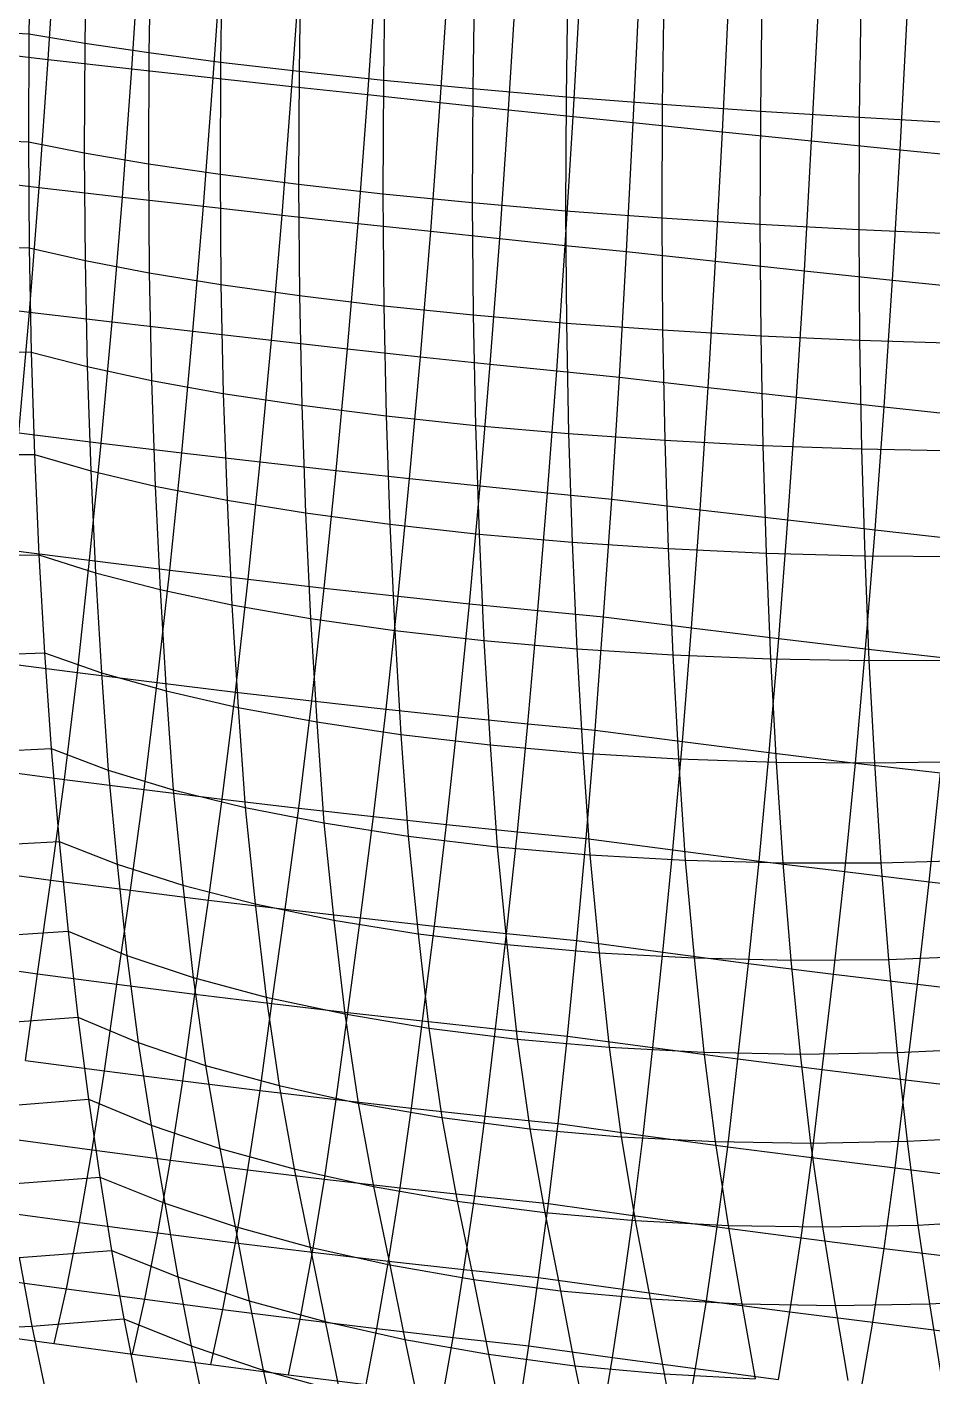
# Model space of a CAD drawing. Extents: x -429 to 429, y -1 to 209.
# Drawn here: x -223.77 to -203.63, y 25.28 to 55.28 of the extents above; entities that cross this region are included whole.
import ezdxf

# ---------------------------------------------------------------- set-up
doc = ezdxf.new("R2010")
doc.units = 0

msp = doc.modelspace()

# ---------------------------------------------------------------- linework, layer by layer
at = {"layer": 'default', "color": 5, "linetype": 'CONTINUOUS'}
for p, q in [((-223.688, 57.563, 24.066), (-223.725, 55.124, 24.159)), ((-223.688, 57.563, 24.066), (-223.725, 55.124, 24.159)), ((-222.445, 57.392, 22.219), (-222.483, 54.916, 22.313)), ((-221.018, 57.214, 20.512), (-221.056, 54.708, 20.608)), ((-219.423, 57.032, 18.966), (-219.462, 54.5, 19.062)), ((-217.678, 56.848, 17.596), (-217.716, 54.297, 17.693)), ((-215.801, 56.663, 16.419), (-215.839, 54.099, 16.517)), ((-213.815, 56.481, 15.447), (-213.852, 53.909, 15.545)), ((-211.739, 56.302, 14.692), (-211.777, 53.729, 14.79)), ((-209.599, 56.129, 14.161), (-209.636, 53.562, 14.258)), ((-207.417, 55.963, 13.86), (-207.453, 53.409, 13.957)), ((-205.217, 55.807, 13.793), (-205.253, 53.271, 13.89)), ((-225.875, 55.248, 23.877), (-223.725, 55.124, 24.159)), ((-223.725, 55.124, 24.159), (-223.736, 52.726, 24.312)), ((-223.725, 55.124, 24.159), (-223.736, 52.726, 24.312)), ((-223.725, 55.124, 24.159), (-222.483, 54.916, 22.313)), ((-222.483, 54.916, 22.313), (-222.493, 52.48, 22.469)), ((-222.483, 54.916, 22.313), (-221.056, 54.708, 20.608)), ((-221.056, 54.708, 20.608), (-221.067, 52.239, 20.765)), ((-221.056, 54.708, 20.608), (-219.462, 54.5, 19.062)), ((-219.462, 54.5, 19.062), (-219.472, 52.006, 19.221)), ((-219.462, 54.5, 19.062), (-217.716, 54.297, 17.693)), ((-217.716, 54.297, 17.693), (-217.727, 51.782, 17.854)), ((-217.716, 54.297, 17.693), (-215.839, 54.099, 16.517)), ((-215.839, 54.099, 16.517), (-215.85, 51.571, 16.678)), ((-215.839, 54.099, 16.517), (-213.852, 53.909, 15.545)), ((-213.852, 53.909, 15.545), (-213.863, 51.374, 15.708)), ((-213.852, 53.909, 15.545), (-211.777, 53.729, 14.79)), ((-211.777, 53.729, 14.79), (-211.787, 51.194, 14.952)), ((-211.777, 53.729, 14.79), (-209.636, 53.562, 14.258)), ((-209.636, 53.562, 14.258), (-209.646, 51.032, 14.421)), ((-209.636, 53.562, 14.258), (-207.453, 53.409, 13.957)), ((-207.453, 53.409, 13.957), (-207.463, 50.892, 14.119)), ((-207.453, 53.409, 13.957), (-205.253, 53.271, 13.89)), ((-205.253, 53.271, 13.89), (-205.262, 50.773, 14.05)), ((-205.253, 53.271, 13.89), (-203.06, 53.15, 14.056)), ((-225.885, 52.819, 24.032), (-223.736, 52.726, 24.312)), ((-223.736, 52.726, 24.312), (-222.493, 52.48, 22.469)), ((-223.736, 52.726, 24.312), (-223.718, 50.367, 24.526)), ((-223.736, 52.726, 24.312), (-223.718, 50.367, 24.526)), ((-222.493, 52.48, 22.469), (-221.067, 52.239, 20.765)), ((-222.493, 52.48, 22.469), (-222.476, 50.083, 22.686)), ((-221.067, 52.239, 20.765), (-219.472, 52.006, 19.221)), ((-221.067, 52.239, 20.765), (-221.049, 49.81, 20.986)), ((-219.472, 52.006, 19.221), (-217.727, 51.782, 17.854)), ((-219.472, 52.006, 19.221), (-219.455, 49.549, 19.444)), ((-217.727, 51.782, 17.854), (-215.85, 51.571, 16.678)), ((-217.727, 51.782, 17.854), (-217.709, 49.305, 18.079)), ((-215.85, 51.571, 16.678), (-213.863, 51.374, 15.708)), ((-215.85, 51.571, 16.678), (-215.833, 49.08, 16.905)), ((-213.863, 51.374, 15.708), (-211.787, 51.194, 14.952)), ((-213.863, 51.374, 15.708), (-213.846, 48.876, 15.935)), ((-211.787, 51.194, 14.952), (-209.646, 51.032, 14.421)), ((-211.787, 51.194, 14.952), (-211.77, 48.695, 15.18)), ((-209.646, 51.032, 14.421), (-207.463, 50.892, 14.119)), ((-209.646, 51.032, 14.421), (-209.629, 48.541, 14.648)), ((-207.463, 50.892, 14.119), (-205.262, 50.773, 14.05)), ((-207.463, 50.892, 14.119), (-207.446, 48.413, 14.345)), ((-205.262, 50.773, 14.05), (-203.069, 50.678, 14.215)), ((-205.262, 50.773, 14.05), (-205.246, 48.314, 14.275)), ((-225.868, 50.429, 24.248), (-223.718, 50.367, 24.526)), ((-223.718, 50.367, 24.526), (-222.476, 50.083, 22.686)), ((-223.718, 50.367, 24.526), (-223.674, 48.049, 24.8)), ((-223.718, 50.367, 24.526), (-223.674, 48.049, 24.8)), ((-222.476, 50.083, 22.686), (-221.049, 49.81, 20.986)), ((-222.476, 50.083, 22.686), (-222.427, 47.726, 22.968)), ((-221.049, 49.81, 20.986), (-219.455, 49.549, 19.444)), ((-221.049, 49.81, 20.986), (-220.998, 47.419, 21.276)), ((-219.455, 49.549, 19.444), (-217.709, 49.305, 18.079)), ((-219.455, 49.549, 19.444), (-219.402, 47.132, 19.742)), ((-217.709, 49.305, 18.079), (-215.833, 49.08, 16.905)), ((-217.709, 49.305, 18.079), (-217.656, 46.868, 18.382)), ((-215.833, 49.08, 16.905), (-213.846, 48.876, 15.935)), ((-215.833, 49.08, 16.905), (-215.78, 46.629, 17.212)), ((-213.846, 48.876, 15.935), (-211.77, 48.695, 15.18)), ((-213.846, 48.876, 15.935), (-213.794, 46.418, 16.244)), ((-211.77, 48.695, 15.18), (-209.629, 48.541, 14.648)), ((-211.77, 48.695, 15.18), (-211.72, 46.237, 15.489)), ((-209.629, 48.541, 14.648), (-207.446, 48.413, 14.345)), ((-209.629, 48.541, 14.648), (-209.581, 46.089, 14.955)), ((-207.446, 48.413, 14.345), (-205.246, 48.314, 14.275)), ((-207.446, 48.413, 14.345), (-207.401, 45.975, 14.649)), ((-205.246, 48.314, 14.275), (-203.053, 48.246, 14.438)), ((-205.246, 48.314, 14.275), (-205.203, 45.897, 14.573)), ((-225.822, 48.079, 24.53), (-223.674, 48.049, 24.8)), ((-223.674, 48.049, 24.8), (-222.427, 47.726, 22.968)), ((-223.674, 48.049, 24.8), (-223.602, 45.771, 25.133)), ((-223.674, 48.049, 24.8), (-223.602, 45.771, 25.133)), ((-222.427, 47.726, 22.968), (-220.998, 47.419, 21.276)), ((-222.427, 47.726, 22.968), (-222.35, 45.41, 23.314)), ((-220.998, 47.419, 21.276), (-219.402, 47.132, 19.742)), ((-220.998, 47.419, 21.276), (-220.917, 45.071, 21.632)), ((-219.402, 47.132, 19.742), (-217.656, 46.868, 18.382)), ((-219.402, 47.132, 19.742), (-219.318, 44.757, 20.107)), ((-217.656, 46.868, 18.382), (-215.78, 46.629, 17.212)), ((-217.656, 46.868, 18.382), (-217.572, 44.473, 18.755)), ((-215.78, 46.629, 17.212), (-213.794, 46.418, 16.244)), ((-215.78, 46.629, 17.212), (-215.696, 44.22, 17.59)), ((-213.794, 46.418, 16.244), (-211.72, 46.237, 15.489)), ((-213.794, 46.418, 16.244), (-213.712, 44.002, 16.625)), ((-211.72, 46.237, 15.489), (-209.581, 46.089, 14.955)), ((-211.72, 46.237, 15.489), (-211.641, 43.822, 15.87)), ((-209.581, 46.089, 14.955), (-207.401, 45.975, 14.649)), ((-209.581, 46.089, 14.955), (-209.505, 43.68, 15.334)), ((-207.401, 45.975, 14.649), (-205.203, 45.897, 14.573)), ((-207.401, 45.975, 14.649), (-207.328, 43.58, 15.023)), ((-225.747, 45.77, 24.876), (-223.602, 45.771, 25.133)), ((-223.602, 45.771, 25.133), (-222.35, 45.41, 23.314)), ((-223.602, 45.771, 25.133), (-223.503, 43.539, 25.525)), ((-223.602, 45.771, 25.133), (-223.503, 43.539, 25.525)), ((-205.203, 45.897, 14.573), (-203.011, 45.854, 14.729)), ((-205.203, 45.897, 14.573), (-205.133, 43.521, 14.94)), ((-222.35, 45.41, 23.314), (-220.917, 45.071, 21.632)), ((-222.35, 45.41, 23.314), (-222.245, 43.14, 23.719)), ((-220.917, 45.071, 21.632), (-219.318, 44.757, 20.107)), ((-220.917, 45.071, 21.632), (-220.808, 42.768, 22.049)), ((-219.318, 44.757, 20.107), (-217.572, 44.473, 18.755)), ((-219.318, 44.757, 20.107), (-219.208, 42.427, 20.534)), ((-217.572, 44.473, 18.755), (-215.696, 44.22, 17.59)), ((-217.572, 44.473, 18.755), (-217.461, 42.123, 19.19)), ((-215.696, 44.22, 17.59), (-213.712, 44.002, 16.625)), ((-215.696, 44.22, 17.59), (-215.586, 41.857, 18.03)), ((-213.712, 44.002, 16.625), (-211.641, 43.822, 15.87)), ((-213.712, 44.002, 16.625), (-213.604, 41.632, 17.068)), ((-211.641, 43.822, 15.87), (-209.505, 43.68, 15.334)), ((-211.641, 43.822, 15.87), (-211.535, 41.452, 16.314)), ((-225.646, 43.506, 25.28), (-223.503, 43.539, 25.525)), ((-223.503, 43.539, 25.525), (-222.245, 43.14, 23.719)), ((-223.503, 43.539, 25.525), (-223.378, 41.358, 25.973)), ((-223.503, 43.539, 25.525), (-223.378, 41.358, 25.973)), ((-209.505, 43.68, 15.334), (-207.328, 43.58, 15.023)), ((-209.505, 43.68, 15.334), (-209.403, 41.317, 15.776)), ((-207.328, 43.58, 15.023), (-205.133, 43.521, 14.94)), ((-207.328, 43.58, 15.023), (-207.229, 41.23, 15.46)), ((-205.133, 43.521, 14.94), (-202.944, 43.505, 15.086)), ((-205.133, 43.521, 14.94), (-205.038, 41.191, 15.369)), ((-222.245, 43.14, 23.719), (-220.808, 42.768, 22.049)), ((-222.245, 43.14, 23.719), (-222.114, 40.92, 24.182)), ((-220.808, 42.768, 22.049), (-219.208, 42.427, 20.534)), ((-220.808, 42.768, 22.049), (-220.673, 40.515, 22.525)), ((-219.208, 42.427, 20.534), (-217.461, 42.123, 19.19)), ((-219.208, 42.427, 20.534), (-219.07, 40.148, 21.021)), ((-217.461, 42.123, 19.19), (-215.586, 41.857, 18.03)), ((-217.461, 42.123, 19.19), (-217.323, 39.824, 19.685)), ((-215.586, 41.857, 18.03), (-213.604, 41.632, 17.068)), ((-215.586, 41.857, 18.03), (-215.449, 39.544, 18.532)), ((-213.604, 41.632, 17.068), (-211.535, 41.452, 16.314)), ((-213.604, 41.632, 17.068), (-213.468, 39.313, 17.574)), ((-211.535, 41.452, 16.314), (-209.403, 41.317, 15.776)), ((-211.535, 41.452, 16.314), (-211.403, 39.133, 16.82)), ((-225.517, 41.293, 25.742), (-223.378, 41.358, 25.973)), ((-223.378, 41.358, 25.973), (-222.114, 40.92, 24.182)), ((-223.378, 41.358, 25.973), (-223.228, 39.232, 26.476)), ((-223.378, 41.358, 25.973), (-223.228, 39.232, 26.476)), ((-209.403, 41.317, 15.776), (-207.229, 41.23, 15.46)), ((-209.403, 41.317, 15.776), (-209.274, 39.005, 16.28)), ((-207.229, 41.23, 15.46), (-205.038, 41.191, 15.369)), ((-207.229, 41.23, 15.46), (-207.105, 38.932, 15.958)), ((-205.038, 41.191, 15.369), (-202.853, 41.201, 15.504)), ((-205.038, 41.191, 15.369), (-204.918, 38.913, 15.858)), ((-222.114, 40.92, 24.182), (-220.673, 40.515, 22.525)), ((-222.114, 40.92, 24.182), (-221.96, 38.755, 24.698)), ((-220.673, 40.515, 22.525), (-219.07, 40.148, 21.021)), ((-220.673, 40.515, 22.525), (-220.516, 38.317, 23.054)), ((-219.07, 40.148, 21.021), (-217.323, 39.824, 19.685)), ((-219.07, 40.148, 21.021), (-218.912, 37.923, 21.559)), ((-217.323, 39.824, 19.685), (-215.449, 39.544, 18.532)), ((-217.323, 39.824, 19.685), (-217.163, 37.578, 20.231)), ((-215.449, 39.544, 18.532), (-213.468, 39.313, 17.574)), ((-215.449, 39.544, 18.532), (-215.29, 37.286, 19.084)), ((-213.468, 39.313, 17.574), (-211.403, 39.133, 16.82)), ((-213.468, 39.313, 17.574), (-213.312, 37.048, 18.128)), ((-225.362, 39.135, 26.256), (-223.228, 39.232, 26.476)), ((-223.228, 39.232, 26.476), (-221.96, 38.755, 24.698)), ((-223.228, 39.232, 26.476), (-223.054, 37.168, 27.03)), ((-223.228, 39.232, 26.476), (-223.054, 37.168, 27.03)), ((-211.403, 39.133, 16.82), (-209.274, 39.005, 16.28)), ((-211.403, 39.133, 16.82), (-211.249, 36.868, 17.376)), ((-209.274, 39.005, 16.28), (-207.105, 38.932, 15.958)), ((-209.274, 39.005, 16.28), (-209.123, 36.748, 16.833)), ((-221.96, 38.755, 24.698), (-220.516, 38.317, 23.054)), ((-221.96, 38.755, 24.698), (-221.763, 36.658, 25.287)), ((-207.105, 38.932, 15.958), (-204.918, 38.913, 15.858)), ((-207.105, 38.932, 15.958), (-206.957, 36.688, 16.507)), ((-204.918, 38.913, 15.858), (-202.737, 38.949, 15.982)), ((-204.918, 38.913, 15.858), (-204.774, 36.69, 16.4)), ((-220.516, 38.317, 23.054), (-218.912, 37.923, 21.559)), ((-220.516, 38.317, 23.054), (-220.304, 36.194, 23.674)), ((-218.912, 37.923, 21.559), (-217.163, 37.578, 20.231)), ((-218.912, 37.923, 21.559), (-218.69, 35.779, 22.207)), ((-217.163, 37.578, 20.231), (-215.29, 37.286, 19.084)), ((-217.163, 37.578, 20.231), (-216.94, 35.418, 20.9)), ((-215.29, 37.286, 19.084), (-213.312, 37.048, 18.128)), ((-215.29, 37.286, 19.084), (-215.069, 35.114, 19.768)), ((-225.18, 37.046, 26.849), (-223.054, 37.168, 27.03)), ((-223.054, 37.168, 27.03), (-221.763, 36.658, 25.287)), ((-223.054, 37.168, 27.03), (-222.856, 35.172, 27.631)), ((-223.054, 37.168, 27.03), (-222.856, 35.172, 27.631)), ((-213.312, 37.048, 18.128), (-211.249, 36.868, 17.376)), ((-213.312, 37.048, 18.128), (-213.096, 34.872, 18.821)), ((-221.763, 36.658, 25.287), (-220.304, 36.194, 23.674)), ((-221.763, 36.658, 25.287), (-221.545, 34.632, 25.922)), ((-211.249, 36.868, 17.376), (-209.123, 36.748, 16.833)), ((-211.249, 36.868, 17.376), (-211.043, 34.692, 18.068)), ((-209.123, 36.748, 16.833), (-206.957, 36.688, 16.507)), ((-209.123, 36.748, 16.833), (-208.928, 34.577, 17.518)), ((-206.957, 36.688, 16.507), (-204.774, 36.69, 16.4)), ((-206.957, 36.688, 16.507), (-206.774, 34.528, 17.176)), ((-204.774, 36.69, 16.4), (-202.597, 36.753, 16.514)), ((-204.774, 36.69, 16.4), (-204.602, 34.545, 17.046)), ((-220.304, 36.194, 23.674), (-218.69, 35.779, 22.207)), ((-220.304, 36.194, 23.674), (-220.072, 34.142, 24.338)), ((-218.69, 35.779, 22.207), (-216.94, 35.418, 20.9)), ((-218.69, 35.779, 22.207), (-218.451, 33.707, 22.897)), ((-216.94, 35.418, 20.9), (-215.069, 35.114, 19.768)), ((-216.94, 35.418, 20.9), (-216.698, 33.33, 21.611)), ((-224.974, 35.028, 27.487), (-222.856, 35.172, 27.631)), ((-222.856, 35.172, 27.631), (-221.545, 34.632, 25.922)), ((-222.856, 35.172, 27.631), (-222.639, 33.257, 28.273)), ((-222.856, 35.172, 27.631), (-222.639, 33.257, 28.273)), ((-215.069, 35.114, 19.768), (-213.096, 34.872, 18.821)), ((-215.069, 35.114, 19.768), (-214.829, 33.017, 20.493)), ((-213.096, 34.872, 18.821), (-211.043, 34.692, 18.068)), ((-213.096, 34.872, 18.821), (-212.862, 32.769, 19.553)), ((-221.545, 34.632, 25.922), (-220.072, 34.142, 24.338)), ((-221.545, 34.632, 25.922), (-221.293, 32.694, 26.614)), ((-211.043, 34.692, 18.068), (-208.928, 34.577, 17.518)), ((-211.043, 34.692, 18.068), (-210.817, 32.589, 18.802)), ((-208.928, 34.577, 17.518), (-206.774, 34.528, 17.176)), ((-208.928, 34.577, 17.518), (-208.713, 32.479, 18.245)), ((-206.774, 34.528, 17.176), (-204.602, 34.545, 17.046)), ((-206.774, 34.528, 17.176), (-206.57, 32.44, 17.888)), ((-204.602, 34.545, 17.046), (-202.434, 34.628, 17.128)), ((-204.602, 34.545, 17.046), (-204.408, 32.472, 17.735)), ((-220.072, 34.142, 24.338), (-218.451, 33.707, 22.897)), ((-220.072, 34.142, 24.338), (-219.796, 32.186, 25.077)), ((-218.451, 33.707, 22.897), (-216.698, 33.33, 21.611)), ((-218.451, 33.707, 22.897), (-218.161, 31.737, 23.675)), ((-216.698, 33.33, 21.611), (-214.829, 33.017, 20.493)), ((-216.698, 33.33, 21.611), (-216.403, 31.35, 22.421)), ((-224.746, 33.099, 28.187), (-222.639, 33.257, 28.273)), ((-222.639, 33.257, 28.273), (-221.293, 32.694, 26.614)), ((-222.639, 33.257, 28.273), (-222.403, 31.432, 28.951)), ((-222.639, 33.257, 28.273), (-222.403, 31.432, 28.951)), ((-214.829, 33.017, 20.493), (-212.862, 32.769, 19.553)), ((-214.829, 33.017, 20.493), (-214.537, 31.03, 21.325)), ((-212.862, 32.769, 19.553), (-210.817, 32.589, 18.802)), ((-212.862, 32.769, 19.553), (-212.58, 30.778, 20.397)), ((-221.293, 32.694, 26.614), (-219.796, 32.186, 25.077)), ((-221.293, 32.694, 26.614), (-221.008, 30.857, 27.36)), ((-210.817, 32.589, 18.802), (-208.713, 32.479, 18.245)), ((-210.817, 32.589, 18.802), (-210.549, 30.598, 19.646)), ((-208.713, 32.479, 18.245), (-206.57, 32.44, 17.888)), ((-208.713, 32.479, 18.245), (-208.461, 30.491, 19.078)), ((-206.57, 32.44, 17.888), (-204.408, 32.472, 17.735)), ((-206.57, 32.44, 17.888), (-206.335, 30.458, 18.698)), ((-204.408, 32.472, 17.735), (-202.25, 32.575, 17.788)), ((-204.408, 32.472, 17.735), (-204.19, 30.498, 18.509)), ((-219.796, 32.186, 25.077), (-218.161, 31.737, 23.675)), ((-219.796, 32.186, 25.077), (-219.478, 30.34, 25.885)), ((-218.161, 31.737, 23.675), (-216.403, 31.35, 22.421)), ((-218.161, 31.737, 23.675), (-217.824, 29.884, 24.535)), ((-224.494, 31.271, 28.945), (-222.403, 31.432, 28.951)), ((-222.403, 31.432, 28.951), (-221.008, 30.857, 27.36)), ((-222.403, 31.432, 28.951), (-222.151, 29.702, 29.659)), ((-222.403, 31.432, 28.951), (-222.151, 29.702, 29.659)), ((-216.403, 31.35, 22.421), (-214.537, 31.03, 21.325)), ((-216.403, 31.35, 22.421), (-216.059, 29.492, 23.323)), ((-214.537, 31.03, 21.325), (-212.58, 30.778, 20.397)), ((-214.537, 31.03, 21.325), (-214.197, 29.169, 22.256)), ((-221.008, 30.857, 27.36), (-219.478, 30.34, 25.885)), ((-221.008, 30.857, 27.36), (-220.705, 29.123, 28.141)), ((-212.58, 30.778, 20.397), (-210.549, 30.598, 19.646)), ((-212.58, 30.778, 20.397), (-212.252, 28.916, 21.344)), ((-204.19, 30.498, 18.509), (-202.045, 30.613, 18.513)), ((-219.478, 30.34, 25.885), (-217.824, 29.884, 24.535)), ((-219.478, 30.34, 25.885), (-219.14, 28.602, 26.73)), ((-210.549, 30.598, 19.646), (-208.461, 30.491, 19.078)), ((-210.549, 30.598, 19.646), (-210.239, 28.735, 20.593)), ((-208.461, 30.491, 19.078), (-206.335, 30.458, 18.698)), ((-208.461, 30.491, 19.078), (-208.173, 28.628, 20.009)), ((-206.335, 30.458, 18.698), (-204.19, 30.498, 18.509)), ((-206.335, 30.458, 18.698), (-206.071, 28.595, 19.596)), ((-204.19, 30.498, 18.509), (-203.948, 28.637, 19.358)), ((-224.224, 29.546, 29.736), (-222.151, 29.702, 29.659)), ((-222.151, 29.702, 29.659), (-220.705, 29.123, 28.141)), ((-222.151, 29.702, 29.659), (-221.886, 28.073, 30.39)), ((-222.151, 29.702, 29.659), (-221.886, 28.073, 30.39)), ((-217.824, 29.884, 24.535), (-216.059, 29.492, 23.323)), ((-217.824, 29.884, 24.535), (-217.466, 28.145, 25.436)), ((-216.059, 29.492, 23.323), (-214.197, 29.169, 22.256)), ((-216.059, 29.492, 23.323), (-215.694, 27.752, 24.267)), ((-220.705, 29.123, 28.141), (-219.14, 28.602, 26.73)), ((-220.705, 29.123, 28.141), (-220.41, 27.482, 28.921)), ((-214.197, 29.169, 22.256), (-212.252, 28.916, 21.344)), ((-214.197, 29.169, 22.256), (-213.835, 27.428, 23.23)), ((-212.252, 28.916, 21.344), (-210.239, 28.735, 20.593)), ((-212.252, 28.916, 21.344), (-211.902, 27.174, 22.334)), ((-219.14, 28.602, 26.73), (-217.466, 28.145, 25.436)), ((-219.14, 28.602, 26.73), (-218.824, 26.953, 27.554)), ((-210.239, 28.735, 20.593), (-208.173, 28.628, 20.009)), ((-210.239, 28.735, 20.593), (-209.908, 26.992, 21.582)), ((-208.173, 28.628, 20.009), (-206.071, 28.595, 19.596)), ((-208.173, 28.628, 20.009), (-207.865, 26.883, 20.982)), ((-206.071, 28.595, 19.596), (-203.948, 28.637, 19.358)), ((-206.071, 28.595, 19.596), (-205.787, 26.848, 20.535)), ((-203.948, 28.637, 19.358), (-201.821, 28.754, 19.296)), ((-203.948, 28.637, 19.358), (-203.688, 26.886, 20.246)), ((-223.945, 27.913, 30.52), (-221.886, 28.073, 30.39)), ((-223.945, 27.913, 30.52), (-223.658, 26.384, 31.306)), ((-221.886, 28.073, 30.39), (-220.41, 27.482, 28.921)), ((-221.886, 28.073, 30.39), (-221.612, 26.549, 31.133)), ((-221.886, 28.073, 30.39), (-221.612, 26.549, 31.133)), ((-217.466, 28.145, 25.436), (-215.694, 27.752, 24.267)), ((-217.466, 28.145, 25.436), (-217.138, 26.488, 26.296)), ((-215.694, 27.752, 24.267), (-213.835, 27.428, 23.23)), ((-215.694, 27.752, 24.267), (-215.361, 26.091, 25.156)), ((-220.41, 27.482, 28.921), (-218.824, 26.953, 27.554)), ((-220.41, 27.482, 28.921), (-220.113, 25.947, 29.705)), ((-213.835, 27.428, 23.23), (-211.902, 27.174, 22.334)), ((-213.835, 27.428, 23.23), (-213.504, 25.763, 24.14)), ((-211.902, 27.174, 22.334), (-209.908, 26.992, 21.582)), ((-211.902, 27.174, 22.334), (-211.579, 25.507, 23.254)), ((-218.824, 26.953, 27.554), (-217.138, 26.488, 26.296)), ((-218.824, 26.953, 27.554), (-218.511, 25.408, 28.374)), ((-209.908, 26.992, 21.582), (-207.865, 26.883, 20.982)), ((-209.908, 26.992, 21.582), (-209.596, 25.324, 22.503)), ((-207.865, 26.883, 20.982), (-205.787, 26.848, 20.535)), ((-207.865, 26.883, 20.982), (-207.568, 25.215, 21.891)), ((-205.787, 26.848, 20.535), (-203.688, 26.886, 20.246)), ((-205.787, 26.848, 20.535), (-205.506, 25.181, 21.424)), ((-203.688, 26.886, 20.246), (-201.581, 26.999, 20.116)), ((-203.688, 26.886, 20.246), (-203.423, 25.222, 21.102)), ((-223.658, 26.384, 31.306), (-221.612, 26.549, 31.133)), ((-221.612, 26.549, 31.133), (-220.113, 25.947, 29.705)), ((-221.612, 26.549, 31.133), (-221.335, 25.136, 31.877)), ((-221.612, 26.549, 31.133), (-221.335, 25.136, 31.877)), ((-217.138, 26.488, 26.296), (-215.361, 26.091, 25.156)), ((-217.138, 26.488, 26.296), (-216.815, 24.936, 27.147)), ((-225.698, 26.294, 31.618), (-223.658, 26.384, 31.306)), ((-223.658, 26.384, 31.306), (-223.367, 24.97, 32.093)), ((-220.113, 25.947, 29.705), (-218.511, 25.408, 28.374)), ((-220.113, 25.947, 29.705), (-219.811, 24.527, 30.491)), ((-215.361, 26.091, 25.156), (-213.504, 25.763, 24.14)), ((-215.361, 26.091, 25.156), (-215.035, 24.533, 26.03)), ((-213.504, 25.763, 24.14), (-211.579, 25.507, 23.254)), ((-213.504, 25.763, 24.14), (-213.18, 24.202, 25.031)), ((-211.579, 25.507, 23.254), (-209.596, 25.324, 22.503)), ((-211.579, 25.507, 23.254), (-211.261, 23.943, 24.153)), ((-218.511, 25.408, 28.374), (-216.815, 24.936, 27.147)), ((-218.511, 25.408, 28.374), (-218.193, 23.983, 29.197)), ((-209.596, 25.324, 22.503), (-207.568, 25.215, 21.891)), ((-209.596, 25.324, 22.503), (-209.288, 23.76, 23.403))]:
    msp.add_line(p, q, dxfattribs=at)
at = {"layer": 'default', "color": 3, "linetype": 'CONTINUOUS'}
for p, q in [((-223.295, 54.559, 63.609), (-223.11, 57.471, 63.811)), ((-221.436, 54.351, 62.993), (-221.243, 57.269, 63.203)), ((-219.625, 54.151, 62.246), (-219.427, 57.074, 62.458)), ((-217.873, 53.959, 61.373), (-217.672, 56.886, 61.58)), ((-216.188, 53.775, 60.377), (-215.988, 56.706, 60.573)), ((-214.579, 53.602, 59.264), (-214.385, 56.535, 59.444)), ((-213.053, 53.44, 58.04), (-212.871, 56.374, 58.199)), ((-211.618, 53.29, 56.709), (-211.454, 56.224, 56.844)), ((-210.282, 53.152, 55.28), (-210.142, 56.086, 55.387)), ((-210.282, 53.152, 55.28), (-210.142, 56.086, 55.387)), ((-208.296, 52.947, 55.309), (-208.152, 55.892, 55.452)), ((-206.313, 52.746, 55.196), (-206.162, 55.7, 55.369)), ((-204.344, 52.548, 54.942), (-204.185, 55.511, 55.139)), ((-225.195, 54.772, 64.092), (-223.295, 54.559, 63.609)), ((-223.496, 51.711, 63.369), (-223.295, 54.559, 63.609)), ((-223.295, 54.559, 63.609), (-221.436, 54.351, 62.993)), ((-221.645, 51.498, 62.743), (-221.436, 54.351, 62.993)), ((-221.436, 54.351, 62.993), (-219.625, 54.151, 62.246)), ((-219.84, 51.293, 61.994), (-219.625, 54.151, 62.246)), ((-219.625, 54.151, 62.246), (-217.873, 53.959, 61.373)), ((-218.091, 51.097, 61.126), (-217.873, 53.959, 61.373)), ((-217.873, 53.959, 61.373), (-216.188, 53.775, 60.377)), ((-216.404, 50.911, 60.143), (-216.188, 53.775, 60.377)), ((-216.188, 53.775, 60.377), (-214.579, 53.602, 59.264)), ((-214.788, 50.736, 59.048), (-214.579, 53.602, 59.264)), ((-214.579, 53.602, 59.264), (-213.053, 53.44, 58.04)), ((-213.249, 50.573, 57.847), (-213.053, 53.44, 58.04)), ((-213.053, 53.44, 58.04), (-211.618, 53.29, 56.709)), ((-211.794, 50.422, 56.545), (-211.618, 53.29, 56.709)), ((-211.618, 53.29, 56.709), (-210.282, 53.152, 55.28)), ((-210.431, 50.284, 55.148), (-210.282, 53.152, 55.28)), ((-210.431, 50.284, 55.148), (-210.282, 53.152, 55.28)), ((-210.282, 53.152, 55.28), (-208.296, 52.947, 55.309)), ((-208.45, 50.069, 55.134), (-208.296, 52.947, 55.309)), ((-208.296, 52.947, 55.309), (-206.313, 52.746, 55.196)), ((-206.475, 49.858, 54.987), (-206.313, 52.746, 55.196)), ((-206.313, 52.746, 55.196), (-204.344, 52.548, 54.942)), ((-204.515, 49.652, 54.708), (-204.344, 52.548, 54.942)), ((-204.344, 52.548, 54.942), (-202.398, 52.356, 54.55)), ((-225.386, 51.932, 63.869), (-223.496, 51.711, 63.369)), ((-223.716, 48.939, 63.077), (-223.496, 51.711, 63.369)), ((-223.496, 51.711, 63.369), (-221.645, 51.498, 62.743)), ((-221.875, 48.72, 62.44), (-221.645, 51.498, 62.743)), ((-221.645, 51.498, 62.743), (-219.84, 51.293, 61.994)), ((-220.077, 48.511, 61.69), (-219.84, 51.293, 61.994)), ((-219.84, 51.293, 61.994), (-218.091, 51.097, 61.126)), ((-218.331, 48.311, 60.828), (-218.091, 51.097, 61.126)), ((-218.091, 51.097, 61.126), (-216.404, 50.911, 60.143)), ((-216.642, 48.122, 59.859), (-216.404, 50.911, 60.143)), ((-216.404, 50.911, 60.143), (-214.788, 50.736, 59.048)), ((-215.017, 47.945, 58.786), (-214.788, 50.736, 59.048)), ((-214.788, 50.736, 59.048), (-213.249, 50.573, 57.847)), ((-213.463, 47.781, 57.613), (-213.249, 50.573, 57.847)), ((-213.249, 50.573, 57.847), (-211.794, 50.422, 56.545)), ((-211.985, 47.629, 56.345), (-211.794, 50.422, 56.545)), ((-211.794, 50.422, 56.545), (-210.431, 50.284, 55.148)), ((-210.59, 47.492, 54.988), (-210.431, 50.284, 55.148)), ((-210.59, 47.492, 54.988), (-210.431, 50.284, 55.148)), ((-210.431, 50.284, 55.148), (-208.45, 50.069, 55.134)), ((-208.617, 47.265, 54.923), (-208.45, 50.069, 55.134)), ((-208.45, 50.069, 55.134), (-206.475, 49.858, 54.987)), ((-206.651, 47.045, 54.735), (-206.475, 49.858, 54.987)), ((-206.475, 49.858, 54.987), (-204.515, 49.652, 54.708)), ((-204.702, 46.832, 54.424), (-204.515, 49.652, 54.708)), ((-204.515, 49.652, 54.708), (-202.578, 49.453, 54.297)), ((-225.594, 49.167, 63.598), (-223.716, 48.939, 63.077)), ((-223.948, 46.25, 62.756), (-223.716, 48.939, 63.077)), ((-223.716, 48.939, 63.077), (-221.875, 48.72, 62.44)), ((-222.116, 46.025, 62.108), (-221.875, 48.72, 62.44)), ((-221.875, 48.72, 62.44), (-220.077, 48.511, 61.69)), ((-220.325, 45.811, 61.354), (-220.077, 48.511, 61.69)), ((-220.077, 48.511, 61.69), (-218.331, 48.311, 60.828)), ((-218.581, 45.608, 60.499), (-218.331, 48.311, 60.828)), ((-218.331, 48.311, 60.828), (-216.642, 48.122, 59.859)), ((-216.889, 45.416, 59.543), (-216.642, 48.122, 59.859)), ((-216.642, 48.122, 59.859), (-215.017, 47.945, 58.786)), ((-215.256, 45.238, 58.492), (-215.017, 47.945, 58.786)), ((-215.017, 47.945, 58.786), (-213.463, 47.781, 57.613)), ((-213.687, 45.072, 57.347), (-213.463, 47.781, 57.613)), ((-213.463, 47.781, 57.613), (-211.985, 47.629, 56.345)), ((-212.186, 44.92, 56.114), (-211.985, 47.629, 56.345)), ((-211.985, 47.629, 56.345), (-210.59, 47.492, 54.988)), ((-210.76, 44.781, 54.796), (-210.59, 47.492, 54.988)), ((-210.76, 44.781, 54.796), (-210.59, 47.492, 54.988)), ((-210.59, 47.492, 54.988), (-208.617, 47.265, 54.923)), ((-208.794, 44.545, 54.681), (-208.617, 47.265, 54.923)), ((-208.617, 47.265, 54.923), (-206.651, 47.045, 54.735)), ((-206.839, 44.316, 54.452), (-206.651, 47.045, 54.735)), ((-206.651, 47.045, 54.735), (-204.702, 46.832, 54.424)), ((-204.9, 44.095, 54.11), (-204.702, 46.832, 54.424)), ((-204.702, 46.832, 54.424), (-202.776, 46.627, 53.992)), ((-223.948, 46.25, 62.756), (-222.116, 46.025, 62.108)), ((-222.376, 43.421, 61.729), (-222.116, 46.025, 62.108)), ((-222.116, 46.025, 62.108), (-220.325, 45.811, 61.354)), ((-220.591, 43.203, 60.973), (-220.325, 45.811, 61.354)), ((-220.325, 45.811, 61.354), (-218.581, 45.608, 60.499)), ((-218.849, 42.997, 60.124), (-218.581, 45.608, 60.499)), ((-218.581, 45.608, 60.499), (-216.889, 45.416, 59.543)), ((-217.154, 42.802, 59.183), (-216.889, 45.416, 59.543)), ((-216.889, 45.416, 59.543), (-215.256, 45.238, 58.492)), ((-215.512, 42.621, 58.155), (-215.256, 45.238, 58.492)), ((-215.256, 45.238, 58.492), (-213.687, 45.072, 57.347)), ((-213.926, 42.453, 57.042), (-213.687, 45.072, 57.347)), ((-213.687, 45.072, 57.347), (-212.186, 44.92, 56.114)), ((-212.401, 42.299, 55.846), (-212.186, 44.92, 56.114)), ((-212.186, 44.92, 56.114), (-210.76, 44.781, 54.796)), ((-210.941, 42.16, 54.572), (-210.76, 44.781, 54.796)), ((-210.941, 42.16, 54.572), (-210.76, 44.781, 54.796)), ((-210.76, 44.781, 54.796), (-208.794, 44.545, 54.681)), ((-208.985, 41.914, 54.401), (-208.794, 44.545, 54.681)), ((-208.794, 44.545, 54.681), (-206.839, 44.316, 54.452)), ((-207.041, 41.678, 54.127), (-206.839, 44.316, 54.452)), ((-206.839, 44.316, 54.452), (-204.9, 44.095, 54.11)), ((-205.114, 41.451, 53.751), (-204.9, 44.095, 54.11)), ((-204.9, 44.095, 54.11), (-202.985, 43.884, 53.656)), ((-224.198, 43.651, 62.391), (-222.376, 43.421, 61.729)), ((-222.648, 40.922, 61.317), (-222.376, 43.421, 61.729)), ((-222.376, 43.421, 61.729), (-220.591, 43.203, 60.973)), ((-220.869, 40.7, 60.558), (-220.591, 43.203, 60.973)), ((-220.591, 43.203, 60.973), (-218.849, 42.997, 60.124)), ((-219.129, 40.49, 59.714), (-218.849, 42.997, 60.124)), ((-218.849, 42.997, 60.124), (-217.154, 42.802, 59.183)), ((-217.43, 40.293, 58.789), (-217.154, 42.802, 59.183)), ((-217.154, 42.802, 59.183), (-215.512, 42.621, 58.155)), ((-215.778, 40.109, 57.784), (-215.512, 42.621, 58.155)), ((-215.512, 42.621, 58.155), (-213.926, 42.453, 57.042)), ((-214.175, 39.938, 56.703), (-213.926, 42.453, 57.042)), ((-213.926, 42.453, 57.042), (-212.401, 42.299, 55.846)), ((-212.625, 39.781, 55.546), (-212.401, 42.299, 55.846)), ((-212.401, 42.299, 55.846), (-210.941, 42.16, 54.572)), ((-211.132, 39.638, 54.317), (-210.941, 42.16, 54.572)), ((-211.132, 39.638, 54.317), (-210.941, 42.16, 54.572)), ((-210.941, 42.16, 54.572), (-208.985, 41.914, 54.401)), ((-209.187, 39.386, 54.09), (-208.985, 41.914, 54.401)), ((-208.985, 41.914, 54.401), (-207.041, 41.678, 54.127)), ((-207.254, 39.143, 53.77), (-207.041, 41.678, 54.127)), ((-207.041, 41.678, 54.127), (-205.114, 41.451, 53.751)), ((-205.339, 38.911, 53.359), (-205.114, 41.451, 53.751)), ((-205.114, 41.451, 53.751), (-203.209, 41.233, 53.274)), ((-224.461, 41.156, 61.992), (-222.648, 40.922, 61.317)), ((-222.936, 38.547, 60.862), (-222.648, 40.922, 61.317)), ((-222.648, 40.922, 61.317), (-220.869, 40.7, 60.558)), ((-221.163, 38.321, 60.098), (-220.869, 40.7, 60.558)), ((-220.869, 40.7, 60.558), (-219.129, 40.49, 59.714)), ((-219.424, 38.108, 59.261), (-219.129, 40.49, 59.714)), ((-219.129, 40.49, 59.714), (-217.43, 40.293, 58.789)), ((-217.721, 37.907, 58.352), (-217.43, 40.293, 58.789)), ((-217.43, 40.293, 58.789), (-215.778, 40.109, 57.784)), ((-216.058, 37.719, 57.373), (-215.778, 40.109, 57.784)), ((-215.778, 40.109, 57.784), (-214.175, 39.938, 56.703)), ((-214.437, 37.544, 56.326), (-214.175, 39.938, 56.703)), ((-214.175, 39.938, 56.703), (-212.625, 39.781, 55.546)), ((-212.86, 37.382, 55.213), (-212.625, 39.781, 55.546)), ((-212.625, 39.781, 55.546), (-211.132, 39.638, 54.317)), ((-211.332, 37.235, 54.035), (-211.132, 39.638, 54.317)), ((-211.332, 37.235, 54.035), (-211.132, 39.638, 54.317)), ((-211.132, 39.638, 54.317), (-209.187, 39.386, 54.09)), ((-209.399, 36.978, 53.745), (-209.187, 39.386, 54.09)), ((-209.187, 39.386, 54.09), (-207.254, 39.143, 53.77)), ((-207.48, 36.731, 53.375), (-207.254, 39.143, 53.77)), ((-207.254, 39.143, 53.77), (-205.339, 38.911, 53.359)), ((-224.739, 38.784, 61.551), (-222.936, 38.547, 60.862)), ((-205.578, 36.495, 52.926), (-205.339, 38.911, 53.359)), ((-205.339, 38.911, 53.359), (-203.446, 38.689, 52.858)), ((-223.236, 36.309, 60.372), (-222.936, 38.547, 60.862)), ((-222.936, 38.547, 60.862), (-221.163, 38.321, 60.098)), ((-203.696, 36.27, 52.397), (-203.446, 38.689, 52.858)), ((-221.469, 36.081, 59.604), (-221.163, 38.321, 60.098)), ((-221.163, 38.321, 60.098), (-219.424, 38.108, 59.261)), ((-219.73, 35.864, 58.773), (-219.424, 38.108, 59.261)), ((-219.424, 38.108, 59.261), (-217.721, 37.907, 58.352)), ((-218.022, 35.659, 57.882), (-217.721, 37.907, 58.352)), ((-217.721, 37.907, 58.352), (-216.058, 37.719, 57.373)), ((-216.347, 35.466, 56.93), (-216.058, 37.719, 57.373)), ((-216.058, 37.719, 57.373), (-214.437, 37.544, 56.326)), ((-214.706, 35.285, 55.92), (-214.437, 37.544, 56.326)), ((-214.437, 37.544, 56.326), (-212.86, 37.382, 55.213)), ((-213.102, 35.117, 54.852), (-212.86, 37.382, 55.213)), ((-212.86, 37.382, 55.213), (-211.332, 37.235, 54.035)), ((-211.537, 34.962, 53.729), (-211.332, 37.235, 54.035)), ((-211.537, 34.962, 53.729), (-211.332, 37.235, 54.035)), ((-211.332, 37.235, 54.035), (-209.399, 36.978, 53.745)), ((-209.62, 34.703, 53.374), (-209.399, 36.978, 53.745)), ((-209.399, 36.978, 53.745), (-207.48, 36.731, 53.375)), ((-207.715, 34.455, 52.95), (-207.48, 36.731, 53.375)), ((-207.48, 36.731, 53.375), (-205.578, 36.495, 52.926)), ((-225.029, 36.549, 61.078), (-223.236, 36.309, 60.372)), ((-223.534, 34.224, 59.878), (-223.236, 36.309, 60.372)), ((-223.236, 36.309, 60.372), (-221.469, 36.081, 59.604)), ((-205.827, 34.217, 52.46), (-205.578, 36.495, 52.926)), ((-205.578, 36.495, 52.926), (-203.696, 36.27, 52.397)), ((-221.772, 33.993, 59.105), (-221.469, 36.081, 59.604)), ((-221.469, 36.081, 59.604), (-219.73, 35.864, 58.773)), ((-203.957, 33.99, 51.903), (-203.696, 36.27, 52.397)), ((-203.696, 36.27, 52.397), (-201.838, 36.056, 51.791)), ((-220.033, 33.772, 58.28), (-219.73, 35.864, 58.773)), ((-219.73, 35.864, 58.773), (-218.022, 35.659, 57.882)), ((-218.319, 33.563, 57.403), (-218.022, 35.659, 57.882)), ((-218.022, 35.659, 57.882), (-216.347, 35.466, 56.93)), ((-216.632, 33.365, 56.477), (-216.347, 35.466, 56.93)), ((-216.347, 35.466, 56.93), (-214.706, 35.285, 55.92)), ((-214.973, 33.178, 55.501), (-214.706, 35.285, 55.92)), ((-214.706, 35.285, 55.92), (-213.102, 35.117, 54.852)), ((-213.344, 33.003, 54.477), (-213.102, 35.117, 54.852)), ((-213.102, 35.117, 54.852), (-211.537, 34.962, 53.729)), ((-211.746, 32.84, 53.405), (-211.537, 34.962, 53.729)), ((-211.746, 32.84, 53.405), (-211.537, 34.962, 53.729)), ((-211.537, 34.962, 53.729), (-209.62, 34.703, 53.374)), ((-209.843, 32.581, 52.988), (-209.62, 34.703, 53.374)), ((-209.62, 34.703, 53.374), (-207.715, 34.455, 52.95)), ((-225.318, 34.466, 60.598), (-223.534, 34.224, 59.878)), ((-223.802, 32.299, 59.444), (-223.534, 34.224, 59.878)), ((-223.534, 34.224, 59.878), (-221.772, 33.993, 59.105)), ((-207.953, 32.332, 52.515), (-207.715, 34.455, 52.95)), ((-207.715, 34.455, 52.95), (-205.827, 34.217, 52.46)), ((-206.078, 32.094, 51.987), (-205.827, 34.217, 52.46)), ((-205.827, 34.217, 52.46), (-203.957, 33.99, 51.903)), ((-222.041, 32.064, 58.667), (-221.772, 33.993, 59.105)), ((-221.772, 33.993, 59.105), (-220.033, 33.772, 58.28)), ((-204.219, 31.865, 51.403), (-203.957, 33.99, 51.903)), ((-203.957, 33.99, 51.903), (-202.108, 33.774, 51.28)), ((-220.301, 31.841, 57.844), (-220.033, 33.772, 58.28)), ((-220.033, 33.772, 58.28), (-218.319, 33.563, 57.403)), ((-218.583, 31.628, 56.977), (-218.319, 33.563, 57.403)), ((-218.319, 33.563, 57.403), (-216.632, 33.365, 56.477)), ((-216.889, 31.427, 56.064), (-216.632, 33.365, 56.477)), ((-216.632, 33.365, 56.477), (-214.973, 33.178, 55.501)), ((-215.218, 31.238, 55.108), (-214.973, 33.178, 55.501)), ((-214.973, 33.178, 55.501), (-213.344, 33.003, 54.477)), ((-213.573, 31.059, 54.109), (-213.344, 33.003, 54.477)), ((-213.344, 33.003, 54.477), (-211.746, 32.84, 53.405)), ((-211.955, 30.893, 53.066), (-211.746, 32.84, 53.405)), ((-211.955, 30.893, 53.066), (-211.746, 32.84, 53.405)), ((-211.746, 32.84, 53.405), (-209.843, 32.581, 52.988)), ((-210.061, 30.63, 52.614), (-209.843, 32.581, 52.988)), ((-209.843, 32.581, 52.988), (-207.953, 32.332, 52.515)), ((-223.802, 32.299, 59.444), (-222.041, 32.064, 58.667)), ((-208.179, 30.378, 52.111), (-207.953, 32.332, 52.515)), ((-207.953, 32.332, 52.515), (-206.078, 32.094, 51.987)), ((-222.316, 30.306, 58.202), (-222.041, 32.064, 58.667)), ((-222.041, 32.064, 58.667), (-220.301, 31.841, 57.844)), ((-220.575, 30.079, 57.382), (-220.301, 31.841, 57.844)), ((-220.301, 31.841, 57.844), (-218.583, 31.628, 56.977)), ((-206.311, 30.136, 51.56), (-206.078, 32.094, 51.987)), ((-206.078, 32.094, 51.987), (-204.219, 31.865, 51.403)), ((-204.457, 29.905, 50.959), (-204.219, 31.865, 51.403)), ((-204.219, 31.865, 51.403), (-202.378, 31.648, 50.764)), ((-218.853, 29.864, 56.523), (-218.583, 31.628, 56.977)), ((-218.583, 31.628, 56.977), (-216.889, 31.427, 56.064)), ((-217.15, 29.66, 55.626), (-216.889, 31.427, 56.064)), ((-216.889, 31.427, 56.064), (-215.218, 31.238, 55.108)), ((-215.467, 29.467, 54.69), (-215.218, 31.238, 55.108)), ((-215.218, 31.238, 55.108), (-213.573, 31.059, 54.109)), ((-213.807, 29.285, 53.717), (-213.573, 31.059, 54.109)), ((-213.573, 31.059, 54.109), (-211.955, 30.893, 53.066)), ((-212.168, 29.115, 52.706), (-211.955, 30.893, 53.066)), ((-212.168, 29.115, 52.706), (-211.955, 30.893, 53.066)), ((-211.955, 30.893, 53.066), (-210.061, 30.63, 52.614)), ((-210.284, 28.85, 52.215), (-210.061, 30.63, 52.614)), ((-210.061, 30.63, 52.614), (-208.179, 30.378, 52.111)), ((-224.076, 30.543, 58.983), (-222.316, 30.306, 58.202)), ((-222.601, 28.691, 57.706), (-222.316, 30.306, 58.202)), ((-222.316, 30.306, 58.202), (-220.575, 30.079, 57.382)), ((-208.411, 28.595, 51.682), (-208.179, 30.378, 52.111)), ((-208.179, 30.378, 52.111), (-206.311, 30.136, 51.56)), ((-220.858, 28.462, 56.889), (-220.575, 30.079, 57.382)), ((-220.575, 30.079, 57.382), (-218.853, 29.864, 56.523)), ((-206.549, 28.35, 51.106), (-206.311, 30.136, 51.56)), ((-206.311, 30.136, 51.56), (-204.457, 29.905, 50.959)), ((-219.131, 28.243, 56.039), (-218.853, 29.864, 56.523)), ((-218.853, 29.864, 56.523), (-217.15, 29.66, 55.626)), ((-204.701, 28.116, 50.489), (-204.457, 29.905, 50.959)), ((-204.457, 29.905, 50.959), (-202.62, 29.684, 50.311)), ((-217.419, 28.034, 55.157), (-217.15, 29.66, 55.626)), ((-217.15, 29.66, 55.626), (-215.467, 29.467, 54.69)), ((-215.725, 27.836, 54.243), (-215.467, 29.467, 54.69)), ((-215.467, 29.467, 54.69), (-213.807, 29.285, 53.717)), ((-214.047, 27.648, 53.297), (-213.807, 29.285, 53.717)), ((-213.807, 29.285, 53.717), (-212.168, 29.115, 52.706)), ((-212.388, 27.471, 52.32), (-212.168, 29.115, 52.706)), ((-212.388, 27.471, 52.32), (-212.168, 29.115, 52.706)), ((-212.168, 29.115, 52.706), (-210.284, 28.85, 52.215)), ((-224.359, 28.931, 58.491), (-222.601, 28.691, 57.706)), ((-210.514, 27.207, 51.789), (-210.284, 28.85, 52.215)), ((-210.284, 28.85, 52.215), (-208.411, 28.595, 51.682)), ((-222.892, 27.217, 57.185), (-222.601, 28.691, 57.706)), ((-222.601, 28.691, 57.706), (-220.858, 28.462, 56.889)), ((-208.65, 26.952, 51.223), (-208.411, 28.595, 51.682)), ((-208.411, 28.595, 51.682), (-206.549, 28.35, 51.106)), ((-221.148, 26.985, 56.37), (-220.858, 28.462, 56.889)), ((-220.858, 28.462, 56.889), (-219.131, 28.243, 56.039)), ((-219.415, 26.761, 55.531), (-219.131, 28.243, 56.039)), ((-219.131, 28.243, 56.039), (-217.419, 28.034, 55.157)), ((-206.796, 26.708, 50.622), (-206.549, 28.35, 51.106)), ((-206.549, 28.35, 51.106), (-204.701, 28.116, 50.489)), ((-217.694, 26.545, 54.667), (-217.419, 28.034, 55.157)), ((-217.419, 28.034, 55.157), (-215.725, 27.836, 54.243)), ((-204.954, 26.473, 49.987), (-204.701, 28.116, 50.489)), ((-204.701, 28.116, 50.489), (-202.868, 27.893, 49.83)), ((-215.985, 26.338, 53.778), (-215.725, 27.836, 54.243)), ((-215.725, 27.836, 54.243), (-214.047, 27.648, 53.297)), ((-214.29, 26.139, 52.865), (-214.047, 27.648, 53.297)), ((-214.047, 27.648, 53.297), (-212.388, 27.471, 52.32)), ((-224.649, 27.458, 57.974), (-222.892, 27.217, 57.185)), ((-212.607, 25.949, 51.927), (-212.388, 27.471, 52.32)), ((-212.607, 25.949, 51.927), (-212.388, 27.471, 52.32)), ((-212.388, 27.471, 52.32), (-210.514, 27.207, 51.789)), ((-223.166, 25.999, 56.685), (-222.892, 27.217, 57.185)), ((-222.892, 27.217, 57.185), (-221.148, 26.985, 56.37)), ((-210.746, 25.692, 51.351), (-210.514, 27.207, 51.789)), ((-210.514, 27.207, 51.789), (-208.65, 26.952, 51.223)), ((-221.419, 25.763, 55.874), (-221.148, 26.985, 56.37)), ((-221.148, 26.985, 56.37), (-219.415, 26.761, 55.531)), ((-219.68, 25.534, 55.047), (-219.415, 26.761, 55.531)), ((-219.415, 26.761, 55.531), (-217.694, 26.545, 54.667)), ((-208.893, 25.443, 50.747), (-208.65, 26.952, 51.223)), ((-208.65, 26.952, 51.223), (-206.796, 26.708, 50.622)), ((-207.048, 25.203, 50.117), (-206.796, 26.708, 50.622)), ((-206.796, 26.708, 50.622), (-204.954, 26.473, 49.987)), ((-217.948, 25.309, 54.204), (-217.694, 26.545, 54.667)), ((-217.694, 26.545, 54.667), (-215.985, 26.338, 53.778)), ((-205.212, 24.97, 49.461), (-204.954, 26.473, 49.987)), ((-204.954, 26.473, 49.987), (-203.124, 26.249, 49.316)), ((-224.921, 26.241, 57.479), (-223.166, 25.999, 56.685)), ((-216.224, 25.091, 53.344), (-215.985, 26.338, 53.778)), ((-215.985, 26.338, 53.778), (-214.29, 26.139, 52.865)), ((-214.508, 24.879, 52.469), (-214.29, 26.139, 52.865)), ((-214.29, 26.139, 52.865), (-212.607, 25.949, 51.927)), ((-223.166, 25.999, 56.685), (-221.419, 25.763, 55.874)), ((-212.8, 24.673, 51.578), (-212.607, 25.949, 51.927)), ((-212.8, 24.673, 51.578), (-212.607, 25.949, 51.927)), ((-212.607, 25.949, 51.927), (-210.746, 25.692, 51.351)), ((-221.419, 25.763, 55.874), (-219.68, 25.534, 55.047)), ((-219.68, 25.534, 55.047), (-217.948, 25.309, 54.204)), ((-210.954, 24.428, 50.949), (-210.746, 25.692, 51.351)), ((-210.746, 25.692, 51.351), (-208.893, 25.443, 50.747)), ((-217.948, 25.309, 54.204), (-216.224, 25.091, 53.344)), ((-209.115, 24.188, 50.303), (-208.893, 25.443, 50.747)), ((-208.893, 25.443, 50.747), (-207.048, 25.203, 50.117))]:
    msp.add_line(p, q, dxfattribs=at)

doc.saveas('drawing.dxf')
